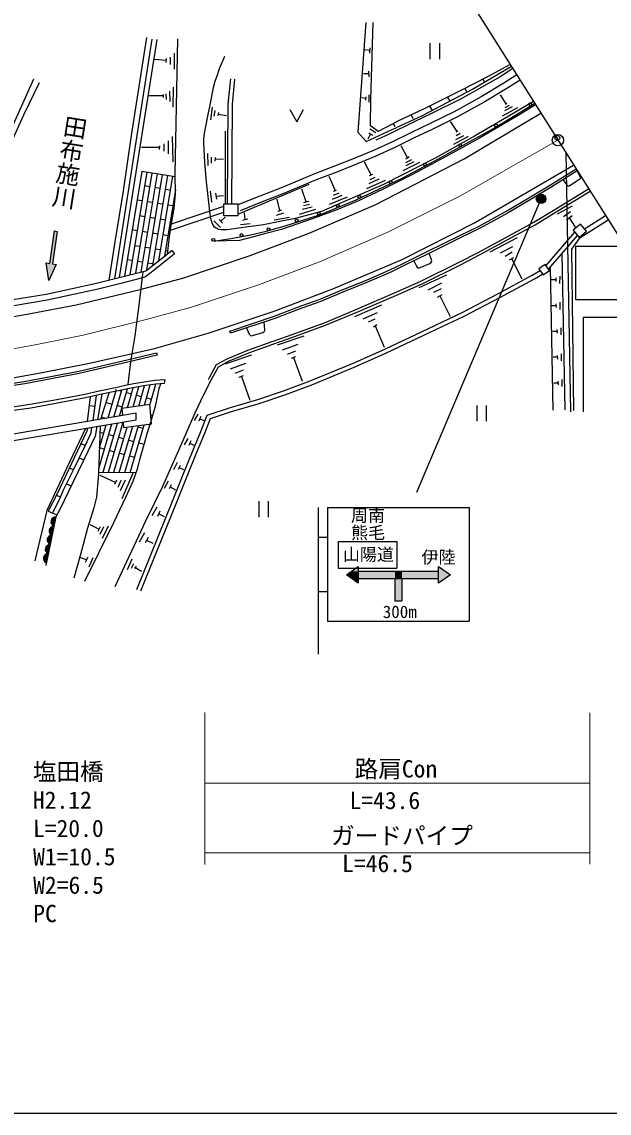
# Model space of a CAD drawing. Units: millimetres at full size, sheet at 1:1000; details may follow other scales. Extents: x 40000 to 680000, y 20000 to 380000.
# Drawn here: x 202529 to 264688, y 205000 to 320458 of the extents above; entities that cross this region are included whole.
import ezdxf
from ezdxf.enums import TextEntityAlignment as Align

# ---------------------------------------------------------------- set-up
doc = ezdxf.new("R2010")
doc.units = ezdxf.units.MM
doc.header["$LTSCALE"] = 1000
doc.header["$PDMODE"] = 32
doc.header["$PDSIZE"] = 500
doc.linetypes.add('CHAIN', pattern=[18.5, 12, -1.5, 3.5, -1.5])
for name, color, linetype, lineweight in [('M-BGD', 7, 'Continuous', 25), ('M-BMK', 2, 'CHAIN', 13), ('M-BMK-OTRS', 5, 'Continuous', 25), ('M-BMK-SRVR', 3, 'Continuous', 25), ('M-STR-HTXT', 7, 'Continuous', 13), ('M-STR-STR1', 1, 'Continuous', 25), ('M-STR-STRC', 7, 'Continuous', 25), ('M-TTL-BAND', 7, 'Continuous', 25)]:
    doc.layers.add(name, color=color, linetype=linetype, lineweight=lineweight)
doc.layers.add('M-BMK-HTXT', color=7, linetype='Continuous')
doc.layers.add('M-OTRS', color=6, linetype='Continuous')
doc.styles.add('@ＭＳ ゴシック', font='')
doc.styles.add('ＭＳ ゴシック', font='')
doc.styles.get('@ＭＳ ゴシック').set_extended_font_data('@MS Gothic')
doc.styles.get('ＭＳ ゴシック').set_extended_font_data('MS Gothic')

msp = doc.modelspace()

# ---------------------------------------------------------------- hatches: boundary and pattern name
at = {"layer": 'M-BGD'}
for points in [[(206178, 294791), (205782, 294848), (206280, 298289), (205983, 298332), (205485, 294891), (205089, 294948), (205374, 293077)], [(206120, 268075, 0.82183), (205919, 267105)], [(205919, 267105, 0.82183), (205719, 266134)], [(205719, 266134, 0.82183), (205519, 265164)], [(205519, 265164, 0.82183), (205318, 264194)], [(205318, 264194, 0.82183), (205118, 263223)]]:
    msp.add_hatch(color=256, dxfattribs=at).paths.add_polyline_path(points)
at = {"layer": 'M-STR-STRC'}
for points in [[(256976, 301722, 1), (257976, 301722, 0.41421), (257476, 302222, 0.41421)], [(236880, 261952), (238130, 262827), (238130, 262327), (238130, 261577), (238130, 261077)], [(238130, 262827), (238130, 262327), (238130, 261577), (238130, 261077), (236880, 261952)], [(236880, 261952), (238130, 262827), (238130, 262327), (238130, 261577), (238130, 261077)], [(236880, 261952), (237415, 262327), (238130, 262327), (238130, 261577), (238130, 261077)], [(238130, 262327), (246630, 262327), (246630, 261577), (242755, 261577), (242005, 261577), (238130, 261577)], [(238130, 262327), (242005, 262327), (242005, 261577), (238130, 261577)], [(238130, 262327), (246630, 262327), (246630, 261577), (242755, 261577), (242005, 261577), (238130, 261577)], [(242005, 262327), (242755, 262327), (242755, 261577), (242005, 261577)], [(242755, 262327), (246630, 262327), (246630, 261577), (242755, 261577)], [(246630, 262327), (246630, 262827), (247880, 261952), (246630, 261077), (246630, 261577)], [(246630, 262327), (246630, 262827), (247880, 261952), (246630, 261077), (246630, 261577)], [(246630, 262327), (246630, 262827), (247880, 261952), (246630, 261077), (246630, 261577)], [(242005, 261577), (242755, 261577), (242755, 259202), (242005, 259202)], [(242005, 261577), (242755, 261577), (242755, 259202), (242005, 259202)], [(242005, 261577), (242755, 261577), (242755, 259202), (242005, 259202)]]:
    msp.add_hatch(color=256, dxfattribs=at).paths.add_polyline_path(points)

# ---------------------------------------------------------------- linework, layer by layer
at = {"layer": 'M-BGD'}
for p, q in [((216302, 318614), (212336, 293280)), ((216801, 318590), (212831, 293406)), ((239353, 317693), (239335, 317156)), ((245725, 318197), (245725, 316520)), ((246725, 318197), (246725, 316520)), ((217791, 316360), (216566, 316471)), ((217798, 316576), (217784, 316144)), ((218230, 316736), (218223, 315928)), ((218655, 317147), (218641, 315448)), ((239344, 317425), (238845, 317478)), ((239228, 315247), (239240, 314631)), ((239234, 314939), (238672, 314966)), ((251310, 314382), (251498, 314066)), ((218167, 313112), (218195, 312019)), ((218543, 313530), (218523, 311421)), ((249403, 313405), (249598, 313088)), ((217489, 312621), (215974, 312639)), ((217485, 312785), (217492, 312458)), ((217785, 312834), (217791, 312235)), ((238920, 312349), (238511, 312406)), ((238923, 312537), (238917, 312161)), ((239270, 312740), (239270, 311970)), ((247579, 312486), (247818, 312055)), ((253780, 311794), (253176, 312724)), ((253705, 311745), (253855, 311843)), ((222680, 311444), (222483, 310094)), ((222970, 311091), (222846, 310475)), ((223337, 310861), (223277, 310498)), ((223307, 310680), (224196, 310553)), ((243739, 310606), (243904, 310247)), ((245677, 311535), (245951, 311082)), ((253405, 310512), (255036, 311380)), ((253646, 311093), (254468, 311484)), ((253672, 311400), (254122, 311628)), ((241826, 309680), (242016, 309375)), ((248588, 308857), (247891, 309911)), ((218453, 308333), (218494, 305636)), ((224041, 308905), (224041, 301220)), ((239427, 308610), (239163, 308042)), ((239264, 308717), (239664, 308454)), ((239354, 309147), (239987, 308735)), ((248236, 307507), (249789, 308368)), ((248477, 308003), (249300, 308446)), ((248934, 308635), (248484, 308400)), ((248686, 308922), (248490, 308792)), ((217084, 307150), (215184, 307154)), ((217088, 307355), (217081, 306945)), ((217554, 307536), (217547, 306784)), ((218021, 307857), (218021, 306485)), ((243355, 306085), (242666, 307347)), ((222188, 306518), (222232, 305248)), ((222555, 306152), (222580, 305520)), ((222978, 306095), (222965, 305728)), ((222972, 305911), (223882, 305968)), ((243182, 305970), (243527, 306199)), ((239511, 304269), (238787, 305610)), ((242888, 304731), (244663, 305599)), ((243162, 305579), (243815, 305879)), ((243188, 305259), (244056, 305670)), ((215215, 304633), (213393, 293551)), ((215758, 304544), (213975, 293701)), ((216302, 304462), (214557, 293851)), ((216845, 304376), (215139, 294000)), ((218757, 304075), (215215, 304629)), ((217388, 304291), (215727, 294185)), ((217932, 304205), (216365, 294679)), ((218475, 304119), (217004, 295172)), ((235024, 304121), (235676, 302604)), ((239041, 302811), (241019, 303699)), ((239276, 303359), (240333, 303842)), ((239341, 304207), (239681, 304331)), ((239394, 303770), (239916, 304025)), ((259816, 303746), (260157, 303245)), ((216062, 303003), (215519, 303092)), ((217147, 302824), (216605, 302914)), ((218794, 302667), (217642, 295665)), ((218233, 302646), (217690, 302735)), ((222467, 302526), (222587, 301383)), ((225407, 300102), (232940, 303271)), ((232636, 301424), (232176, 302762)), ((235507, 302548), (235846, 302659)), ((215260, 301513), (214717, 301603)), ((216345, 301335), (215802, 301424)), ((223042, 302330), (223124, 301680)), ((223083, 302005), (223857, 302084)), ((229847, 300503), (229563, 301697)), ((232384, 301353), (232887, 301496)), ((235095, 301159), (237007, 301935)), ((235409, 301681), (236433, 302111)), ((235513, 302137), (236100, 302353)), ((217430, 301156), (216888, 301246)), ((218516, 300978), (217973, 301067)), ((218270, 298415), (223907, 300309)), ((218380, 299085), (223907, 300942)), ((226177, 299538), (226098, 300243)), ((229497, 300020), (230274, 300236)), ((229648, 300444), (230046, 300562)), ((231908, 300107), (233644, 300622)), ((232189, 300622), (233259, 300902)), ((232339, 301020), (232985, 301157)), ((259226, 300135), (260792, 300974)), ((259856, 299873), (260602, 300393)), ((215543, 299845), (215000, 299935)), ((216628, 299667), (216085, 299756)), ((217713, 299488), (217171, 299578)), ((218427, 299371), (218256, 299399)), ((222846, 299409), (223541, 298682)), ((223415, 299548), (223763, 299163)), ((223589, 299355), (224053, 299807)), ((225669, 299011), (226699, 299131)), ((225890, 299472), (226465, 299605)), ((229217, 299512), (230874, 299805)), ((260162, 299517), (260780, 299961)), ((260471, 299739), (261104, 298724)), ((262069, 298552), (264300, 299958)), ((214740, 298356), (214198, 298445)), ((215826, 298177), (215283, 298267)), ((216911, 297999), (216368, 298088)), ((217997, 297820), (217454, 297910)), ((215023, 296688), (214481, 296777)), ((252090, 296141), (254985, 297644)), ((216109, 296509), (215566, 296598)), ((217194, 296331), (216651, 296420)), ((217996, 296199), (217737, 296241)), ((245888, 295276), (245651, 295974)), ((253188, 296029), (254501, 296694)), ((253689, 295649), (254423, 296124)), ((260032, 279406), (259707, 295945)), ((214221, 295198), (213678, 295287)), ((215306, 295020), (214764, 295109)), ((216392, 294841), (215849, 294930)), ((244017, 295168), (244305, 294592)), ((244694, 294451), (245725, 294905)), ((254129, 295278), (254596, 295537)), ((254363, 295407), (255460, 293265)), ((258760, 279385), (258481, 294520)), ((244582, 292344), (247520, 293691)), ((259028, 293359), (259047, 292971)), ((259449, 293545), (259435, 292789)), ((245515, 292111), (246975, 292845)), ((246924, 292223), (246103, 291809)), ((259037, 293165), (258598, 293162)), ((246526, 291325), (247001, 291601)), ((246764, 291463), (247848, 289269)), ((237770, 289285), (240621, 290528)), ((259065, 290412), (258626, 290410)), ((259056, 290606), (259074, 290219)), ((259476, 290793), (259462, 290036)), ((228243, 287921), (228170, 288700)), ((238642, 289025), (240163, 289707)), ((239212, 288714), (239912, 289051)), ((226308, 288072), (226585, 287431)), ((226951, 287264), (228035, 287608)), ((239748, 288187), (240094, 288420)), ((239921, 288303), (240889, 286036)), ((259165, 287713), (258725, 287711)), ((259155, 287907), (259174, 287520)), ((259576, 288094), (259562, 287337)), ((232358, 287214), (229546, 286237)), ((230128, 285740), (231764, 286361)), ((226828, 285209), (224016, 284232)), ((230633, 285306), (231535, 285650)), ((259605, 285347), (259591, 284590)), ((224597, 283734), (226234, 284356)), ((231069, 284871), (231519, 285046)), ((231294, 284959), (232185, 282433)), ((259194, 284967), (258755, 284964)), ((259185, 285160), (259203, 284773)), ((225102, 283301), (226004, 283645)), ((225538, 282865), (225989, 283041)), ((225763, 282953), (226654, 280428)), ((213701, 279634), (214318, 281746)), ((214299, 279720), (214923, 281855)), ((214897, 279805), (215527, 281959)), ((215495, 279890), (216123, 282038)), ((216073, 279906), (216719, 282117)), ((259270, 282239), (258831, 282236)), ((259261, 282432), (259280, 282045)), ((259682, 282619), (259668, 281862)), ((209490, 278178), (209813, 280794)), ((210066, 278276), (210446, 280937)), ((210567, 278362), (211020, 281063)), ((210907, 278420), (211767, 281216)), ((211665, 278549), (212488, 281363)), ((212268, 278651), (213099, 281496)), ((212410, 281574), (212539, 281539)), ((212871, 278754), (213713, 281634)), ((212881, 281447), (213070, 281396)), ((213601, 281253), (214132, 281109)), ((214663, 280966), (215195, 280823)), ((215726, 280680), (216257, 280536)), ((210276, 279745), (209692, 279817)), ((211448, 280176), (212090, 280003)), ((212621, 279860), (213152, 279717)), ((250666, 279872), (250666, 278195)), ((251666, 279872), (251666, 278195)), ((210977, 278646), (211465, 278515)), ((216162, 278905), (216300, 278868)), ((221169, 278942), (220775, 278281)), ((221478, 278700), (221252, 278215)), ((221365, 278457), (221796, 278265)), ((210675, 273202), (212052, 277912)), ((211134, 272813), (212654, 278013)), ((211705, 272806), (213257, 278115)), ((212276, 272799), (213677, 277590)), ((212847, 272791), (214271, 277665)), ((213066, 278083), (213234, 278037)), ((213418, 272784), (214866, 277740)), ((213989, 272777), (215461, 277814)), ((214828, 277607), (215359, 277464)), ((210794, 277038), (211192, 276931)), ((211723, 276788), (212254, 276644)), ((212785, 276501), (213316, 276358)), ((213848, 276215), (214379, 276071)), ((220110, 276366), (219717, 275705)), ((220420, 276123), (220194, 275638)), ((208789, 275855), (209235, 275644)), ((211805, 275108), (212336, 274965)), ((212867, 274822), (213399, 274679)), ((214910, 275928), (215466, 275778)), ((220307, 275881), (220738, 275688)), ((208614, 274336), (209091, 274104)), ((213930, 274535), (214461, 274392)), ((218962, 273837), (218594, 273075)), ((207566, 273288), (208015, 273075)), ((210663, 272819), (214622, 272769)), ((214307, 272773), (213107, 270001)), ((219272, 273519), (219080, 273100)), ((219176, 273310), (219657, 273084)), ((207269, 271587), (207754, 271354)), ((212442, 271729), (210819, 272472)), ((212551, 271962), (212334, 271497)), ((212991, 271929), (212684, 271206)), ((213457, 271962), (212933, 270824)), ((218033, 271876), (217606, 271098)), ((218326, 271458), (218108, 271057)), ((206177, 270382), (206617, 270190)), ((218217, 271257), (218786, 270939)), ((216810, 269113), (216300, 268184)), ((227615, 269739), (227615, 268062)), ((228615, 269739), (228615, 268062)), ((217136, 268678), (216894, 268142)), ((217015, 268410), (217605, 268134)), ((210695, 266798), (209765, 267230)), ((210804, 267047), (210587, 266549)), ((211161, 267031), (210795, 266233)), ((211668, 267105), (211020, 265792)), ((215503, 266398), (214959, 265419)), ((215887, 265904), (215595, 265336)), ((215741, 265620), (216407, 265303)), ((209376, 263537), (208774, 263761)), ((209514, 263811), (209239, 263263)), ((210054, 263753), (209613, 262756)), ((214187, 263602), (213669, 262472)), ((214346, 263125), (214095, 262615)), ((214614, 262874), (214455, 262606)), ((214535, 262740), (215208, 262330))]:
    msp.add_line(p, q, dxfattribs=at)
for points in [[(238929, 320386), (238091, 308802), (238986, 307794), (244947, 310559), (250240, 313318), (254341, 315758)], [(254226, 315941), (251821, 314644), (248976, 313186), (245112, 311251), (242472, 310010), (240236, 308868), (239430, 309453), (239482, 312242), (239712, 320371)], [(215713, 318796), (214113, 308430), (213206, 302330), (212365, 297192), (211740, 293128)], [(217962, 295913), (218245, 298263), (218651, 300743), (218804, 302274), (218749, 304353), (219027, 318673)], [(256697, 312019), (253406, 310084), (250443, 308368), (246263, 306022), (240791, 303241), (234258, 300406), (231471, 299654), (229823, 299327), (228091, 298964), (227334, 298886), (225446, 298611), (224263, 298443), (223609, 298442), (223339, 298500), (222927, 298730), (222688, 299142), (222542, 299643), (222467, 300066), (222278, 301647), (222068, 303530), (221888, 305599), (221791, 307621), (221791, 308130), (221870, 308640), (222187, 310296), (222526, 312038), (222693, 312939), (222821, 313512), (223001, 314189), (223186, 314728), (223459, 315520), (224022, 316833)], [(254494, 315515), (253139, 314645), (251206, 313536), (249021, 312327), (245820, 310729), (244049, 309886), (241281, 308502), (239983, 307951)], [(203779, 314385), (202133, 310769), (200425, 306997), (199818, 302861), (198482, 293928), (197855, 290462)], [(224310, 301223), (224377, 311733), (224637, 314441)], [(224760, 301220), (224827, 311710), (225085, 314398)], [(254922, 314836), (253532, 313960), (251140, 312529), (248272, 310948), (245797, 309728), (243760, 308760), (241741, 307764), (239733, 306859), (237365, 305869), (235636, 305175), (233434, 304330), (231426, 303493), (229898, 302872), (227713, 302015), (225407, 301081)], [(255268, 314286), (253872, 313406), (251463, 311965), (248572, 310372), (246081, 309143), (244043, 308175), (242019, 307176), (239992, 306263), (237612, 305268), (235874, 304570), (233675, 303727), (231673, 302892), (230139, 302269), (227954, 301411), (225651, 300478)], [(198563, 290570), (199150, 294475), (199701, 298240), (199988, 300052), (200462, 303361), (200936, 306620), (202743, 310622), (204415, 314044)], [(256903, 311693), (255240, 310645), (250971, 308152), (247360, 306164), (243861, 304297), (240775, 302760), (238155, 301514), (235854, 300570), (233477, 299669), (229999, 298502), (228195, 298020), (227051, 297707), (225576, 297341), (222818, 297242), (224437, 297497), (226573, 297897), (228404, 298307), (230295, 298843), (234128, 300072), (237913, 301619), (242763, 303908), (246239, 305767), (249554, 307590), (252636, 309271), (255354, 310940), (256803, 311853)], [(230905, 311173), (231621, 309878), (232336, 311173)], [(260571, 303164), (261699, 303917), (261316, 304692), (258623, 302994), (256314, 301626), (253993, 300261), (250977, 298593), (248983, 297628), (245544, 295921), (243007, 294671), (241494, 293955), (239114, 292910), (236516, 291855), (234073, 290851), (231787, 290022), (229427, 289123), (224630, 287507), (224550, 287744), (229342, 289358), (231700, 290256), (233983, 291084), (236421, 292087), (239016, 293140), (241390, 294182), (242898, 294896), (245433, 296145), (248873, 297852), (250862, 298815), (253869, 300479), (256187, 301842), (258493, 303207), (261183, 304903)], [(212392, 260725), (215654, 267678), (217435, 271344), (219017, 274820), (220876, 279075), (221761, 280974), (222643, 282705), (223357, 283974), (224393, 284548), (226569, 285438), (229110, 286339), (230732, 286927), (234654, 288350), (238154, 289822), (242104, 291510), (244890, 292740), (248962, 294751), (250979, 295801), (253900, 297384), (256858, 298997), (259084, 300354), (262673, 302539)], [(222268, 282631), (222379, 282847), (223138, 284195), (224263, 284819), (226462, 285719), (229009, 286621), (230630, 287209), (234545, 288629), (238037, 290098), (241984, 291785), (244763, 293012), (248827, 295019), (250839, 296066), (253757, 297648), (256708, 299257), (258927, 300610), (262517, 302796)], [(264594, 299492), (261505, 297545), (260694, 296394), (260908, 279337)], [(258000, 294651), (259750, 296685), (261057, 298201)], [(258271, 294276), (260091, 296392), (261351, 297853)], [(214716, 260419), (218483, 269736), (219617, 272553), (220639, 275087), (221477, 277100), (222154, 278856), (224603, 279653), (227521, 280520), (230228, 281425), (233061, 282471), (237516, 284326), (240937, 285843), (245565, 288030), (249131, 289721), (252893, 291679), (256549, 293654), (257382, 294141)], [(215133, 260250), (218900, 269568), (220035, 272385), (221056, 274917), (221895, 276933), (222497, 278494), (224736, 279223), (227656, 280091), (230377, 281001), (233226, 282052), (237694, 283913), (241124, 285433), (245758, 287624), (249331, 289318), (253104, 291282), (256769, 293262), (257646, 293774)], [(261965, 279180), (261965, 289196), (267181, 289196), (267181, 283013), (269531, 283013), (269531, 279406)], [(209211, 261268), (212265, 267478), (213551, 270185), (214300, 271866), (214796, 273256), (215031, 274165), (215498, 275895), (215838, 277013), (216170, 278098), (216695, 279945), (217075, 281665), (217227, 282159)], [(213244, 278113), (213290, 277541), (216250, 277914), (216067, 279972), (213128, 279552), (213188, 278808)], [(209267, 277442), (207259, 273195), (205177, 268748), (203892, 263433)], [(210472, 277645), (210279, 276613), (209532, 275010), (207992, 271849), (206518, 268782), (206120, 268075), (205061, 262946)], [(209466, 277476), (209395, 277147), (209060, 276424), (208103, 274414), (206256, 270540), (205326, 268678), (206243, 268293)], [(205771, 268491), (206501, 269923), (206947, 270946), (208006, 273056), (209182, 275532), (209687, 276600), (209862, 276987), (209900, 277310), (209926, 277553)], [(210814, 277703), (210658, 272650), (210437, 270184), (210148, 269039), (209490, 266881), (208745, 264099), (208018, 261589)], [(211274, 275252), (210743, 275395), (211449, 277810)]]:
    msp.add_lwpolyline(points, dxfattribs=at)
for points in [[(225407, 299920), (223907, 299920), (223907, 301220), (225407, 301220)], [(261639, 299062), (260874, 298418), (261519, 297653), (262283, 298298)], [(206280, 298289), (205782, 294848), (206178, 294791), (205374, 293077), (205089, 294948), (205485, 294891), (205983, 298332)], [(261171, 291031), (261171, 296710), (266374, 296710), (266374, 291031)], [(257899, 294792), (257250, 294325), (257717, 293676), (258366, 294143)], [(194375, 281186), (197363, 281611), (202789, 282417), (208555, 283505), (213685, 284682), (216776, 285448), (216837, 285205), (213743, 284439), (208606, 283260), (202831, 282170), (197399, 281364), (194408, 280938), (191700, 280616), (191671, 280864)], [(214628, 279053), (191264, 275075), (191345, 274421), (214645, 278349)]]:
    msp.add_lwpolyline(points, close=True, dxfattribs=at)
for centre in [(256326, 311730), (252713, 309494), (248923, 307414), (245182, 305372), (241570, 303510), (238254, 301946), (233955, 300174), (235965, 300985), (231616, 299424), (225782, 297902), (228642, 298530), (222795, 297391)]:
    msp.add_circle(centre, 150, dxfattribs=at)
for centre, radius, start, end in [((260405, 303413), 300, 214.21244, 303.74232), ((244573, 294726), 300, 206.55863, 293.76927), ((245604, 295180), 300, 293.76927, 18.78825), ((227944, 287894), 300, 287.60541, 5.31674), ((226860, 287550), 300, 203.35833, 287.60541), ((206115, 267570), 505, 89.50215, 247.16034), ((205915, 266600), 505, 89.50215, 247.16034), ((205715, 265629), 505, 89.50215, 247.16034), ((205514, 264659), 505, 89.50215, 247.16034), ((205314, 263689), 505, 89.50215, 247.16034)]:
    msp.add_arc(centre, radius, start, end, dxfattribs=at)
at = {"layer": 'M-BMK'}
msp.add_lwpolyline([(95087, 291314), (116168, 288907), (138393, 286487), (147517, 285486), (155582, 284554), (159487, 284104), (162766, 283853), (169440, 283555), (177765, 283530), (183394, 283819), (186217, 283907), (193239, 284614), (198696, 285361), (203947, 286275), (209028, 287304), (215679, 288974), (220501, 290272), (227665, 292654), (234029, 295082), (241278, 298210), (248877, 302031), (259269, 307939)], dxfattribs=at)
at = {"layer": 'M-BMK-OTRS'}
for p, q in [((244553, 331287), (273639, 285143)), ((260098, 306625), (260589, 279213))]:
    msp.add_line(p, q, dxfattribs=at)
at = {"layer": 'M-BMK-SRVR'}
msp.add_circle((259269, 307939), 600, dxfattribs=at)
at = {"layer": 'M-OTRS'}
msp.add_point((259200, 308185), dxfattribs=at)
at = {"layer": 'M-STR-HTXT'}
for p, q in [((221911, 231324), (221911, 247389)), ((262639, 231331), (262639, 247344)), ((262639, 239911), (221911, 239911)), ((221911, 232538), (262639, 232538))]:
    msp.add_line(p, q, dxfattribs=at)
at = {"layer": 'M-STR-STR1'}
for points in [[(201592, 291068), (205105, 291647), (207851, 292237), (210443, 292797), (212831, 293406), (215372, 294061), (215650, 294126), (218413, 296261), (218694, 295905), (216546, 294178), (215616, 293497), (215290, 293368), (212993, 292777), (210593, 292164), (207988, 291601), (205227, 291008), (201697, 290427)], [(213795, 282073), (214057, 284487), (214509, 287233), (214949, 290498), (215372, 294061)], [(200862, 279624), (203413, 280007), (206219, 280517), (209201, 281076), (210727, 281421), (212634, 281812), (213795, 282073), (214589, 282223), (215702, 282392), (216618, 282557), (217654, 282621), (217608, 282191), (216719, 282117), (215408, 281943), (213749, 281642), (212721, 281411), (210814, 281021), (209284, 280674), (206293, 280113), (203480, 279603), (200922, 279219)]]:
    msp.add_lwpolyline(points, dxfattribs=at)
at = {"layer": 'M-STR-STRC'}
for p, q in [((244327, 270710), (257476, 301722)), ((233880, 269067), (233880, 253567)), ((234880, 269067), (234880, 257067)), ((234880, 269067), (249880, 269067)), ((249880, 269067), (249880, 257067)), ((233880, 265942), (234880, 265942)), ((236006, 265469), (242206, 265469)), ((236006, 265469), (236006, 262669)), ((242206, 265469), (242206, 262669)), ((236006, 262669), (242206, 262669)), ((236880, 261952), (238130, 262827)), ((238130, 262827), (238130, 261077)), ((238130, 262327), (246630, 262327)), ((246630, 261077), (246630, 262827)), ((246630, 262827), (247880, 261952)), ((238130, 261077), (236880, 261952)), ((238130, 261577), (246630, 261577)), ((242005, 261577), (242005, 259202)), ((242755, 261577), (242755, 259202)), ((247880, 261952), (246630, 261077)), ((233880, 260192), (234880, 260192)), ((242005, 259202), (242755, 259202)), ((234880, 257067), (249880, 257067))]:
    msp.add_line(p, q, dxfattribs=at)
for points in [[(95422, 294316), (116503, 291908), (138721, 289489), (147855, 288487), (155864, 287906), (160238, 287598), (165008, 287349), (171198, 287038), (178208, 287017), (183571, 287225), (186122, 287391), (192868, 287993), (198323, 288698), (203460, 289613), (208292, 290505), (215061, 292144), (219665, 293367), (226706, 295734), (232938, 298082), (239989, 301130), (249340, 305953), (257461, 310808)], [(94751, 288313), (115833, 285905), (138065, 283484), (147179, 282485), (155235, 281554), (159199, 281097), (162583, 280838), (169368, 280535), (177838, 280510), (183524, 280738), (186415, 280891), (193595, 281615), (199160, 282376), (204506, 283307), (209696, 284358), (216583, 285897), (222260, 287520), (229249, 289849), (235437, 292193), (242763, 295318), (250423, 299201), (260928, 305308)]]:
    msp.add_lwpolyline(points, dxfattribs=at)
msp.add_circle((257476, 301722), 500, dxfattribs=at)
at = {"layer": 'M-TTL-BAND'}
msp.add_line((40000, 205000), (579000, 205000), dxfattribs=at)

# ---------------------------------------------------------------- texts
at = {"layer": 'M-BGD', "style": 'ＭＳ ゴシック'}
for s, p in [('塩田橋', (203696, 239650)), ('H2.12', (203706, 236650)), ('L=20.0', (203715, 233650)), ('W1=10.5', (203724, 230650)), ('W2=6.5', (203734, 227650)), ('PC', (203743, 224650))]:
    msp.add_text(s, height=1833, rotation=0.179, dxfattribs=at).set_placement(p, align=Align.BOTTOM_LEFT)
at = {"layer": 'M-BMK-HTXT', "style": '@ＭＳ ゴシック'}
msp.add_text('田布施川', height=1833, rotation=261.015, dxfattribs=at).set_placement((206906, 310761), align=Align.BOTTOM_LEFT)
at = {"layer": 'M-STR-HTXT', "style": 'ＭＳ ゴシック'}
for s, p in [('路肩Con', (237748, 239960)), ('L=43.6', (237209, 236621)), ('ガードパイプ', (235260, 232894)), ('L=46.5', (236427, 229949))]:
    msp.add_text(s, height=1833, dxfattribs=at).set_placement(p, align=Align.BOTTOM_LEFT)
at = {"layer": 'M-STR-STRC', "style": 'ＭＳ ゴシック'}
for s, p in [('周南', (239161, 268239)), ('熊毛', (239173, 266415)), ('山陽道', (239206, 264104)), ('伊陸', (246630, 263827)), ('300m', (242525, 258042))]:
    msp.add_text(s, height=1320, dxfattribs=at).set_placement(p, align=Align.MIDDLE_CENTER)

doc.saveas('drawing.dxf')
